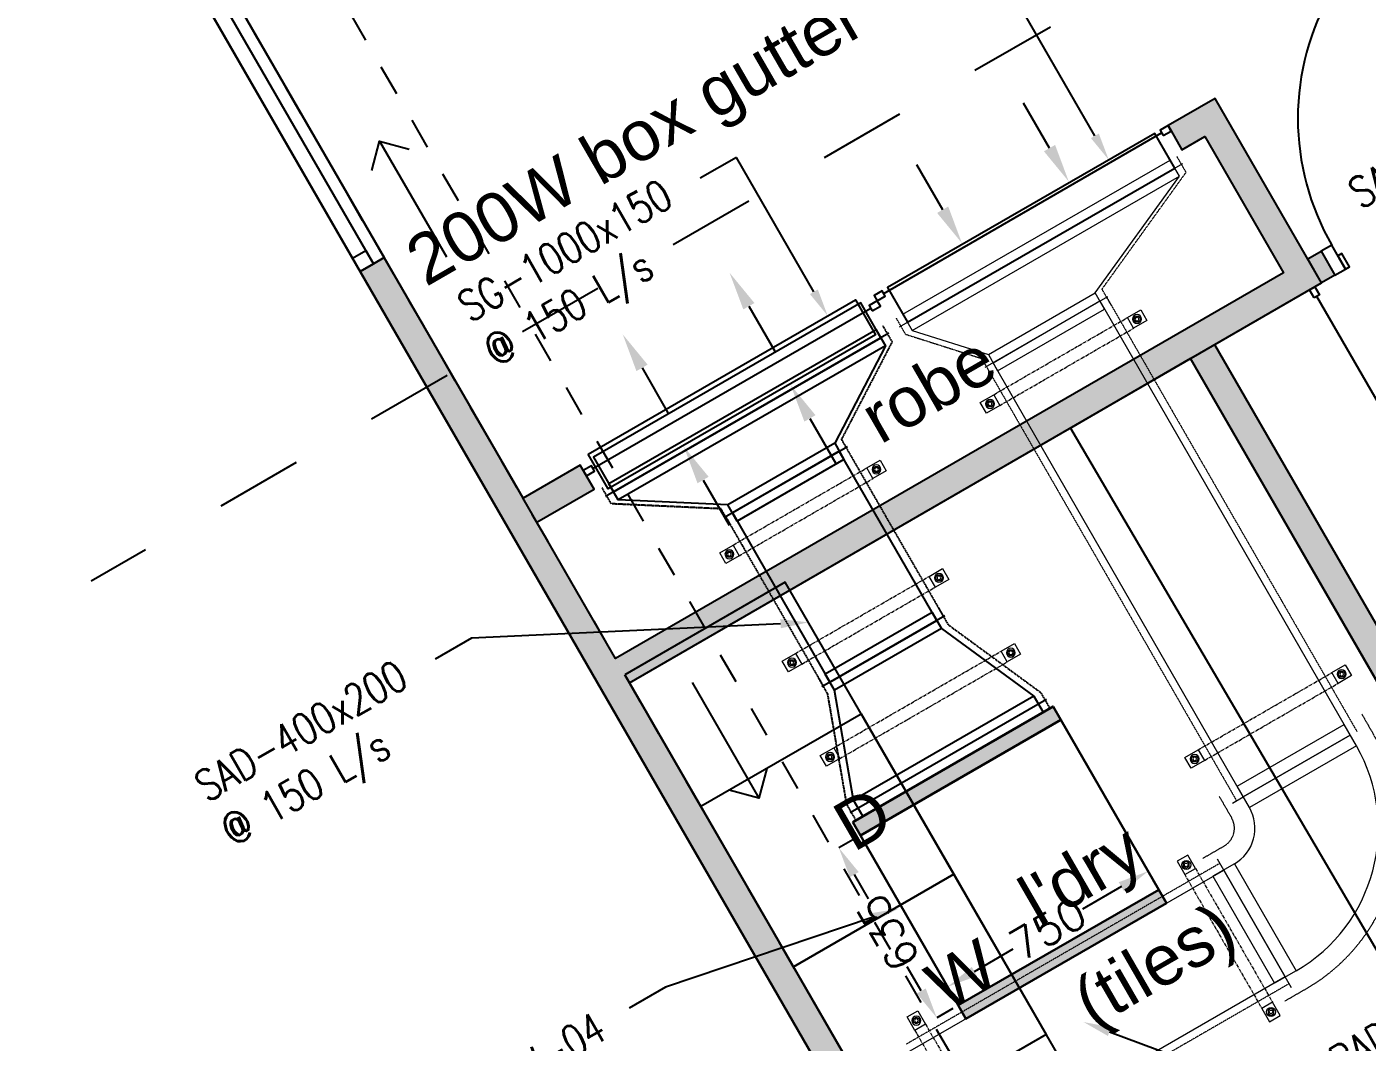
# Model space of a CAD drawing. Header units: millimetres. Extents: x -32670 to 167061, y -51554 to 64441.
# Drawn here: x 6791 to 11135, y 9626 to 12915 of the extents above; entities that cross this region are included whole.
import ezdxf
from ezdxf import colors
from ezdxf.entities.mleader import LeaderData, LeaderLine
from ezdxf.math import Vec2, Vec3

# ---------------------------------------------------------------- set-up
doc = ezdxf.new("R2010")
doc.units = ezdxf.units.MM
doc.linetypes.add('CENTER', pattern=[16, 10, -2, 2, -2])
doc.linetypes.add('HIDDEN', pattern=[3, 2, -1])
doc.layers.get('0').update_dxf_attribs({"color": 252})
doc.layers.get('Defpoints').update_dxf_attribs({"color": 252})
for name, color, linetype, lineweight in [('M-HVAC-DIMENSION', 44, 'Continuous', 25), ('M-HVAC-EQPM.', 1, 'Continuous', 30), ('M-HVAC-RDFF', 204, 'Continuous', 25), ('M-HVAC-RETN-DUCT', 6, 'Continuous', 9), ('M-HVAC-SPRT', 8, 'Continuous', 9), ('M-HVAC-SUPP-DUCT', 5, 'Continuous', 25)]:
    doc.layers.add(name, color=color, linetype=linetype, lineweight=lineweight)
for name, color, linetype in [('M-HVAC-R.OUTLETS', 232, 'Continuous'), ('M-HVAC-S.OUTLETS', 4, 'Continuous'), ('M-HVAC-TEXT', 4, 'Continuous'), ('PDF_Text', 252, 'Continuous')]:
    doc.layers.add(name, color=color, linetype=linetype)
doc.styles.add('18_100', font='romans.shx', dxfattribs={"width": 0.8})
doc.styles.add('PDF Arial', font='arial.ttf')
doc.styles.get("Standard").update_dxf_attribs({"font": 'romans.shx', "height": 100})
doc.dimstyles.new('ISO-25', dxfattribs={"dimscale": 0, "dimtxt": 100, "dimasz": 100, "dimexe": 0, "dimexo": 20, "dimtad": 0, "dimdec": 0, "dimlunit": 6, "dimtxsty": 'Standard', "dimblk1": 'OPEN30', "dimcen": 0, "dimclrd": 256, "dimclre": 256, "dimclrt": 2, "dimadec": 0, "dimazin": 0, "dimtfac": 1, "dimtdec": 0, "dimtmove": 0, "dimatfit": 3, "dimldrblk": 'OBLIQUE', "dimfxl": 1, "dimlwd": -1, "dimlwe": -1, "dimarcsym": 0})
pattern_1 = [(0, (2903.4344, 1812.314), (4e-16, 6.985), [5.08, -1.905]), (90, (2903.4344, 1812.314), (-6.985, 9e-16), [5.08, -1.905])]

# ---------------------------------------------------------------- blocks, each defined once
blk = doc.blocks.new('A$C3C9D6D7A')
at = {"layer": 'PDF_Text'}
for points in [[(-27401.1, 112.1), (-27475.5, 69.2), (-27520.5, 147.1), (-27368.2, 235.1)], [(-27368.2, 235.1), (-27023.2, -362.5), (-27101.1, -407.5), (-27401.1, 112.1)], [(-26979.3, -338.2), (-27023.3, -362.5), (-27068.2, -284.6), (-27024.9, -259.6)], [(-30061.4, -280.2), (-27956.4, -3926.2), (-28034.4, -3971.2), (-30139.4, -325.2)], [(-29266.2, -1657.5), (-29311.2, -1579.5), (-27146.1, -329.5), (-27101.1, -407.5)], [(-27369.6, -562.5), (-26374.6, -2285.5), (-26407.5, -2408.4), (-27447.6, -607.5)], [(-29380.8, -1030.8), (-29566.2, -1137.9), (-29611.2, -1059.9), (-29425.8, -952.9)]]:
    blk.add_hatch(color=256, dxfattribs=at).paths.add_polyline_path(points)
for p, q in [((-26374.6, -2285.5), (-27369.6, -562.5)), ((-26512.5, -2226.6), (-27447.6, -607.5))]:
    blk.add_line(p, q, dxfattribs=at)
for points in [[(-14080.2, 12618.7), (-10090.6, 5708.7), (-6190.3, 5708.7), (-6190, 4148.7), (-9190, 4148.7), (-16759.1, -221.3), (-17564.1, 1173), (-20075.2, -276.8), (-19270.2, -1671.1), (-26839.3, -6041.1), (-31729.3, 2428.8), (-25433.3, 6063.8), (-26033.3, 7103), (-25955.4, 7148), (-26880.4, 8750.2), (-21979.1, 11580), (-21054.1, 9977.9), (-20976.2, 10022.9), (-20376.1, 8983.6)], [(-30061.4, -280.2), (-31261.4, 1798.3), (-31296, 1778.3), (-31271, 1735), (-31314.3, 1710), (-30164.4, -281.9), (-31314.3, 1710), (-31339.3, 1753.3), (-30139.4, -325.2), (-30164.4, -281.9), (-30121.1, -256.9), (-30096.1, -300.2), (-30139.4, -325.2), (-30096.1, -300.2)], [(-30061.4, -280.2), (-30096.1, -300.2), (-30139.4, -325.2), (-30096.1, -300.2), (-30121.1, -256.9), (-31271, 1735), (-31314.3, 1710), (-31339.3, 1753.3), (-30139.4, -325.2), (-30164.4, -281.9), (-30121.1, -256.9), (-31271, 1735), (-31296, 1778.3), (-31339.3, 1753.3), (-31296, 1778.3), (-31339.3, 1753.3), (-31296, 1778.3), (-31261.4, 1798.3)], [(-27536.5, 114.8), (-27510.5, 129.8), (-27520.5, 147.1), (-27546.5, 132.1)], [(-27068.2, -284.6), (-27024.9, -259.6), (-26979.9, -337.5), (-27023.3, -362.5)], [(-26979.9, -337.5), (-26945.3, -317.5), (-26990.3, -239.6), (-27024.9, -259.6)], [(-26945.3, -317.5), (-26932.3, -310), (-26957.3, -266.7), (-26970.3, -274.2)], [(-28463.2, -420.2), (-28437.2, -405.2), (-28447.2, -387.9), (-28473.2, -402.9)], [(-27047, -410.9), (-27062, -384.9), (-27044.7, -374.9), (-27029.7, -400.9)], [(-28479.2, -452.5), (-28453.2, -437.5), (-28463.2, -420.2), (-28489.2, -435.2)], [(-27837.3, -832.5), (-26784.4, -2626), (-26407.5, -2408.4), (-27447.6, -607.5)], [(-29405.8, -987.5), (-29379.8, -972.5), (-29389.8, -955.2), (-29415.8, -970.2)], [(-29281.1, -1631.8), (-28076.1, -3719), (-27556.5, -3419), (-28761.5, -1331.8)], [(-28515.5, -1757.9), (-28215.5, -2277.5), (-28735.1, -2577.5), (-29035.1, -2057.9)], [(-28215.5, -2277.5), (-27915.5, -2797.1), (-28435.1, -3097.1), (-28735.1, -2577.5)]]:
    blk.add_lwpolyline(points, close=True, dxfattribs=at)
for points in [[(-30512.3, 499.4), (-30441.7, 377.2)], [(-30171.8, 510.9), (-30121.8, 424.3)], [(-30431.1, 360.1), (-30481.1, 446.7)], [(-27902.1, 466.6), (-28146.6, 325.5)], [(-30071.8, 337.7), (-30021.8, 251.1)], [(-30331.1, 186.8), (-30381.1, 273.4)], [(-27023.2, -362.5), (-27368.2, 235.1), (-27520.5, 147.1), (-27475.5, 69.2), (-27401.1, 112.1), (-27146.1, -329.5), (-29311.2, -1579.5), (-29566.2, -1137.9), (-29380.8, -1030.8), (-29425.8, -952.9), (-29611.2, -1059.9), (-30061.4, -280.2)], [(-30335.9, 193.8), (-30071.3, -264.4)], [(-28391, 184.4), (-28635.4, 43.2)], [(-29971.8, 164.5), (-29921.8, 77.9)], [(-30231.1, 13.6), (-30281.1, 100.2)], [(-30101.6, 1.4), (-30076, 97), (-29980.3, 71.4)], [(-30076, 97), (-29859.7, -277.6)], [(-28442.2, -396.5), (-27541.5, 123.5)], [(-29871.8, -8.7), (-29821.8, -95.3)], [(-30131.1, -159.6), (-30181.1, -73)], [(-28879.8, -97.9), (-29124.2, -239)], [(-29771.8, -181.9), (-29721.8, -268.5)], [(-30031.1, -332.8), (-30081.1, -246.2)], [(-30139.4, -325.2), (-28034.4, -3971.2), (-27957, -3926.6), (-28211.4, -3484.6)], [(-29671.8, -355.1), (-29621.8, -441.7)], [(-29368.6, -380.1), (-29613, -521.2)], [(-28256.4, -3406.7), (-29266.2, -1657.5), (-27023.2, -362.5)], [(-29931.1, -506), (-29981.1, -419.4)], [(-26618.4, -1133.4), (-27038.4, -405.9)], [(-29965.5, -447.7), (-29894.9, -569.9)], [(-29384.8, -963.9), (-28484.2, -443.9)], [(-29571.8, -528.3), (-29521.8, -614.9)], [(-29831.1, -679.2), (-29881.1, -592.6)], [(-29857.4, -662.3), (-30101.9, -803.4)], [(-29471.8, -701.5), (-29421.8, -788.1)], [(-29789.1, -753.3), (-29718.5, -875.5)], [(-29731.1, -852.4), (-29781.1, -765.8)], [(-29371.8, -874.7), (-29321.8, -961.3)], [(-30346.3, -944.5), (-30590.7, -1085.6)], [(-29631.1, -1025.6), (-29681.1, -939)], [(-29612.7, -1058.8), (-29348.1, -1517)], [(-29271.8, -1047.9), (-29221.8, -1134.5)], [(-29531.1, -1198.8), (-29581.1, -1112.2)], [(-30835.1, -1226.8), (-31010.9, -1328.3)], [(-29171.8, -1221.1), (-29121.8, -1307.7)], [(-29431.1, -1372), (-29481.1, -1285.4)], [(-29071.8, -1394.3), (-29021.8, -1480.9)], [(-29331.1, -1545.2), (-29381.1, -1458.6)], [(-28971.8, -1567.5), (-28921.8, -1654.1)], [(-29231.1, -1718.4), (-29281.1, -1631.8)], [(-29063.4, -1656.9), (-28847.1, -2031.5)], [(-29242.3, -1700.4), (-29171.7, -1822.6)], [(-28871.8, -1740.7), (-28821.8, -1827.3)], [(-29131.1, -1891.6), (-29181.1, -1805)], [(-28821.5, -1935.9), (-28847.1, -2031.5), (-28942.7, -2005.9)], [(-28771.8, -1913.9), (-28721.8, -2000.5)], [(-29031.1, -2064.8), (-29081.1, -1978.2)], [(-29065.9, -2005.9), (-28995.4, -2128.1)], [(-28671.8, -2087.1), (-28621.8, -2173.7)], [(-28931.1, -2238), (-28981.1, -2151.4)], [(-28571.8, -2260.3), (-28521.8, -2346.9)], [(-28889.5, -2311.4), (-28624.9, -2769.7)], [(-28831.1, -2411.2), (-28881.1, -2324.6)], [(-28471.8, -2433.5), (-28421.8, -2520.2)], [(-28731.1, -2584.4), (-28781.1, -2497.8)], [(-28371.8, -2606.8), (-28321.8, -2693.4)], [(-28631.1, -2757.6), (-28681.1, -2671)], [(-28271.8, -2780), (-28221.8, -2866.6)]]:
    blk.add_lwpolyline(points, dxfattribs=at)
for centre, radius, start, end in [((-26280, 170.4), 820.1, 120.0036, 180.0006), ((-26279.2, 170.6), 820.9, 180.0096, 209.975)]:
    blk.add_arc(centre, radius, start, end, dxfattribs=at)
at = {"layer": 'PDF_Text', "attachment_point": 7, "rotation": 30.0003, "style": 'PDF Arial'}
for s, insert, char_height in [('200W box gutter', (-29902, -418.9), 161.691), ('robe', (-28452.3, -889.4), 161.69), ('D', (-28540.4, -2208.4), 161.7), ("l'dry", (-27915.7, -2491.6), 161.69), ('(tiles)', (-27739.8, -2820.1), 161.69), ('W', (-28240.4, -2728), 161.7)]:
    blk.add_mtext(s, dxfattribs=dict(at, insert=insert, char_height=char_height))
blk = doc.blocks.new('STATIC_100000')
at = {"color": 253, "linetype": 'CENTER'}
for p, q in [((0, 20), (500, 20)), ((0, -20), (500, -20))]:
    blk.add_line(p, q, dxfattribs=at)
for points in [[(-50, -20), (0, -20), (0, 20), (-50, 20)], [(-15.5, 5.5), (-25, 11), (-34.5, 5.5), (-34.5, -5.5), (-25, -11), (-15.5, -5.5)], [(500, -20), (550, -20), (550, 20), (500, 20)], [(534.5, 5.5), (525, 11), (515.5, 5.5), (515.5, -5.5), (525, -11), (534.5, -5.5)]]:
    blk.add_lwpolyline(points, close=True)
at = {"color": 253}
for centre, radius in [((-25, 0), 14.5), ((-25, 0), 6), ((525, 0), 14.5), ((525, 0), 6)]:
    blk.add_circle(centre, radius, dxfattribs=at)
blk = doc.blocks.new('STATIC_100001')
at = {"color": 8, "linetype": 'HIDDEN', "ltscale": 0.5}
for p, q in [((0, 225), (-632.2, 225)), ((0, -225), (-632.2, -225))]:
    blk.add_line(p, q, dxfattribs=at)
blk.add_lwpolyline([(0, 200), (-632.2, 200), (-632.2, -200), (0, -200)], close=True)
blk = doc.blocks.new('STATIC_100002')
for p, q in [((0, 367.5), (0, -367.5)), ((400, 217.5), (400, -242.5))]:
    blk.add_line(p, q)
at = {"color": 8}
for p, q in [((-30, 337.5), (-30, -337.5)), ((30, 337.5), (30, -337.5)), ((370, 187.5), (370, -212.5)), ((430, 187.5), (430, -212.5))]:
    blk.add_line(p, q, dxfattribs=at)
at = {"color": 8, "linetype": 'HIDDEN', "ltscale": 0.5}
for points in [[(430, 212.5), (370, 212.5), (30, 362.5), (-30, 362.5)], [(-30, -362.5), (30, -362.5), (370, -237.5), (430, -237.5)]]:
    blk.add_lwpolyline(points, dxfattribs=at)
for points in [[(430, 187.5), (370, 187.5), (30, 337.5), (-30, 337.5)], [(-30, -337.5), (30, -337.5), (370, -212.5), (430, -212.5)]]:
    blk.add_lwpolyline(points)
blk = doc.blocks.new('STATIC_100003')
for p, q in [((251.7, 530), (251.7, -530)), ((0, 230), (0, -230))]:
    blk.add_line(p, q)
at = {"color": 8}
for p, q in [((221.7, 500), (221.7, -500)), ((281.7, 500), (281.7, -500)), ((-30, 200), (-30, -200)), ((30, 200), (30, -200))]:
    blk.add_line(p, q, dxfattribs=at)
at = {"color": 8, "linetype": 'HIDDEN', "ltscale": 0.5}
for points in [[(281.7, 525), (221.7, 525), (30, 225), (-30, 225)], [(-30, -225), (30, -225), (221.7, -525), (281.7, -525)]]:
    blk.add_lwpolyline(points, dxfattribs=at)
for points in [[(281.7, 500), (221.7, 500), (30, 200), (-30, 200)], [(-30, -200), (30, -200), (221.7, -500), (281.7, -500)]]:
    blk.add_lwpolyline(points)
blk = doc.blocks.new('STATIC_100004')
at = {"color": 8, "linetype": 'HIDDEN', "ltscale": 0.5}
for p, q in [((0, 225), (-1623.9, 225)), ((0, -225), (-1623.9, -225))]:
    blk.add_line(p, q, dxfattribs=at)
blk.add_lwpolyline([(0, 200), (-1623.9, 200), (-1623.9, -200), (0, -200)], close=True)
blk = doc.blocks.new('STATIC_100005')
at = {"color": 8}
for p, q in [((-160, 130), (-160, 430)), ((-100, 430), (-100, 130)), ((0, 30), (300, 30)), ((0, -30), (300, -30))]:
    blk.add_line(p, q, dxfattribs=at)
for p, q in [((-100, 430), (-160, 430)), ((-100, 130), (-160, 130)), ((0, 30), (0, -30)), ((300, 30), (300, -30)), ((330, 0), (-30, 0))]:
    blk.add_line(p, q)
at = {"color": 8, "linetype": 'HIDDEN', "ltscale": 0.5}
for points in [[(-160, 480), (-100, 480)], [(-160, 80), (-100, 80)], [(-50, -30), (-50, 30)], [(350, -30), (350, 30)]]:
    blk.add_lwpolyline(points, dxfattribs=at)
blk.add_lwpolyline([(-130, 100), (-130, 130), (-130, 430), (-130, 260)])
for radius in [450, 50]:
    blk.add_arc((-100, 30), radius, 0, 90, dxfattribs=at)
for radius, end in [(400, 450), (100, 90)]:
    blk.add_arc((-100, 30), radius, 360, end)
blk = doc.blocks.new('STATIC_100006')
for p, q in [((251.7, 405), (251.7, -655)), ((0, 230), (0, -230))]:
    blk.add_line(p, q)
at = {"color": 8}
for p, q in [((221.7, 375), (221.7, -625)), ((281.7, 375), (281.7, -625)), ((-30, 200), (-30, -200)), ((30, 200), (30, -200))]:
    blk.add_line(p, q, dxfattribs=at)
at = {"color": 8, "linetype": 'HIDDEN', "ltscale": 0.5}
for points in [[(281.7, 400), (221.7, 400), (30, 225), (-30, 225)], [(-30, -225), (30, -225), (221.7, -650), (281.7, -650)]]:
    blk.add_lwpolyline(points, dxfattribs=at)
for points in [[(281.7, 375), (221.7, 375), (30, 200), (-30, 200)], [(-30, -200), (30, -200), (221.7, -625), (281.7, -625)]]:
    blk.add_lwpolyline(points)
blk = doc.blocks.new('A$C497E1156')
at = {"linetype": 'Continuous'}
for p, q in [((-0.3997, -0.125), (-0.3997, -0.2933)), ((0, -0.125), (0, -0.2933))]:
    blk.add_line(p, q, dxfattribs=at)
blk.add_lwpolyline([(-0.7189, 0.1339), (-0.7189, 0.0039), (0.2811, 0.0039), (0.2811, 0.1339)], close=True, dxfattribs=at)
for points in [[(-0.4206, -0.125), (-0.3997, 0), (-0.3789, -0.125)], [(-0.0208, -0.125), (0, 0), (0.0208, -0.125)]]:
    blk.add_solid(points, dxfattribs=at)
blk = doc.blocks.new('A$C772bb2ac')
at = {"layer": 'Defpoints', "linetype": 'Continuous'}
for p, q in [((-218.9, 258.9), (-218.9, 427.2)), ((180.8, 258.9), (180.8, 427.2))]:
    blk.add_line(p, q, dxfattribs=at)
at = {"layer": 'Defpoints'}
blk.add_lwpolyline([(-500, 0), (500, 0), (500, 130), (-500, 130)], close=True, dxfattribs=at)
at = {"layer": 'Defpoints', "linetype": 'Continuous'}
for points in [[(-198.1, 258.9), (-218.9, 133.9), (-239.8, 258.9)], [(201.6, 258.9), (180.8, 133.9), (160, 258.9)]]:
    blk.add_solid(points, dxfattribs=at)
blk = doc.blocks.new('A$C3709c5e1')
at = {"linetype": 'Continuous'}
for p, q in [((-218.9, 301.9), (-218.9, 133.6)), ((180.8, 301.9), (180.8, 133.6))]:
    blk.add_line(p, q, dxfattribs=at)
blk.add_lwpolyline([(500, 0), (500, 130), (-500, 130), (-500, 0)], close=True, dxfattribs=at)
for points in [[(-198.1, 301.9), (-218.9, 426.9), (-239.8, 301.9)], [(201.6, 301.9), (180.8, 426.9), (160, 301.9)]]:
    blk.add_solid(points, dxfattribs=at)
blk = doc.blocks.new('STATIC_100007')
at = {"color": 253, "linetype": 'CENTER'}
for p, q in [((0, 20), (500, 20)), ((0, -20), (500, -20))]:
    blk.add_line(p, q, dxfattribs=at)
for points in [[(-50, -20), (0, -20), (0, 20), (-50, 20)], [(-15.5, 5.5), (-25, 11), (-34.5, 5.5), (-34.5, -5.5), (-25, -11), (-15.5, -5.5)], [(500, -20), (550, -20), (550, 20), (500, 20)], [(534.5, 5.5), (525, 11), (515.5, 5.5), (515.5, -5.5), (525, -11), (534.5, -5.5)]]:
    blk.add_lwpolyline(points, close=True)
at = {"color": 253}
for centre, radius in [((-25, 0), 14.5), ((-25, 0), 6), ((525, 0), 14.5), ((525, 0), 6)]:
    blk.add_circle(centre, radius, dxfattribs=at)
blk = doc.blocks.new('STATIC_100008')
at = {"color": 253, "linetype": 'CENTER'}
for p, q in [((0, 20), (500, 20)), ((0, -20), (500, -20))]:
    blk.add_line(p, q, dxfattribs=at)
for points in [[(-50, -20), (0, -20), (0, 20), (-50, 20)], [(-15.5, 5.5), (-25, 11), (-34.5, 5.5), (-34.5, -5.5), (-25, -11), (-15.5, -5.5)], [(500, -20), (550, -20), (550, 20), (500, 20)], [(534.5, 5.5), (525, 11), (515.5, 5.5), (515.5, -5.5), (525, -11), (534.5, -5.5)]]:
    blk.add_lwpolyline(points, close=True)
at = {"color": 253}
for centre, radius in [((-25, 0), 14.5), ((-25, 0), 6), ((525, 0), 14.5), ((525, 0), 6)]:
    blk.add_circle(centre, radius, dxfattribs=at)
blk = doc.blocks.new('STATIC_100009')
at = {"color": 253, "linetype": 'CENTER'}
for p, q in [((0, 20), (500, 20)), ((0, -20), (500, -20))]:
    blk.add_line(p, q, dxfattribs=at)
for points in [[(-50, -20), (0, -20), (0, 20), (-50, 20)], [(-15.5, 5.5), (-25, 11), (-34.5, 5.5), (-34.5, -5.5), (-25, -11), (-15.5, -5.5)], [(500, -20), (550, -20), (550, 20), (500, 20)], [(534.5, 5.5), (525, 11), (515.5, 5.5), (515.5, -5.5), (525, -11), (534.5, -5.5)]]:
    blk.add_lwpolyline(points, close=True)
at = {"color": 253}
for centre, radius in [((-25, 0), 14.5), ((-25, 0), 6), ((525, 0), 14.5), ((525, 0), 6)]:
    blk.add_circle(centre, radius, dxfattribs=at)
blk = doc.blocks.new('A$C18dbd753')
at = {"layer": 'M-HVAC-EQPM.', "true_color": 0xf8991e}
h = blk.add_hatch(dxfattribs=at)
h.set_pattern_fill('ANGLE', color=30, angle=-29.9648)
h.set_pattern_definition(pattern_1)
h.paths.add_polyline_path([(-375, 367.5), (375, 367.5), (375, 317.5), (-375, 317.5)])
h = blk.add_hatch(dxfattribs=at)
h.set_pattern_fill('ANGLE', color=30, angle=-29.9648)
h.set_pattern_definition(pattern_1)
h.paths.add_polyline_path([(-375, -367.5), (375, -367.5), (375, -317.5), (-375, -317.5)])
at = {"layer": 'M-HVAC-EQPM.', "color": 30, "true_color": 0xf8991e}
for points in [[(-375, 367.5), (375, 367.5), (375, 317.5), (-375, 317.5)], [(-375, -367.5), (375, -367.5), (375, -317.5), (-375, -317.5)]]:
    blk.add_lwpolyline(points, close=True, dxfattribs=at)
at = {"layer": 'M-HVAC-EQPM.', "lineweight": 30}
blk.add_lwpolyline([(375, 317.5), (-375, 317.5), (-375, -317.5), (375, -317.5)], close=True, dxfattribs=at)
blk = doc.blocks.new('STATIC_100042')
at = {"color": 8, "linetype": 'HIDDEN', "ltscale": 0.5}
for p, q in [((0, 225), (-1173.2, 225)), ((0, -225), (-1173.2, -225))]:
    blk.add_line(p, q, dxfattribs=at)
blk.add_lwpolyline([(0, 200), (-1173.2, 200), (-1173.2, -200), (0, -200)], close=True)
blk = doc.blocks.new('STATIC_100043')
at = {"color": 253, "linetype": 'CENTER'}
for p, q in [((0, 20), (500, 20)), ((0, -20), (500, -20))]:
    blk.add_line(p, q, dxfattribs=at)
for points in [[(-50, -20), (0, -20), (0, 20), (-50, 20)], [(-15.5, 5.5), (-25, 11), (-34.5, 5.5), (-34.5, -5.5), (-25, -11), (-15.5, -5.5)], [(500, -20), (550, -20), (550, 20), (500, 20)], [(534.5, 5.5), (525, 11), (515.5, 5.5), (515.5, -5.5), (525, -11), (534.5, -5.5)]]:
    blk.add_lwpolyline(points, close=True)
at = {"color": 253}
for centre, radius in [((-25, 0), 14.5), ((-25, 0), 6), ((525, 0), 14.5), ((525, 0), 6)]:
    blk.add_circle(centre, radius, dxfattribs=at)
blk = doc.blocks.new('STATIC_100044')
at = {"color": 253, "linetype": 'CENTER'}
for p, q in [((0, 20), (500, 20)), ((0, -20), (500, -20))]:
    blk.add_line(p, q, dxfattribs=at)
for points in [[(-50, -20), (0, -20), (0, 20), (-50, 20)], [(-15.5, 5.5), (-25, 11), (-34.5, 5.5), (-34.5, -5.5), (-25, -11), (-15.5, -5.5)], [(500, -20), (550, -20), (550, 20), (500, 20)], [(534.5, 5.5), (525, 11), (515.5, 5.5), (515.5, -5.5), (525, -11), (534.5, -5.5)]]:
    blk.add_lwpolyline(points, close=True)
at = {"color": 253}
for centre, radius in [((-25, 0), 14.5), ((-25, 0), 6), ((525, 0), 14.5), ((525, 0), 6)]:
    blk.add_circle(centre, radius, dxfattribs=at)
blk = doc.blocks.new('*D57')
at = {"layer": 'Defpoints', "color": 0}
for p in [(9492.7, 10295.2), (9809.9, 9745.1), (9740.2, 9704.9)]:
    blk.add_point(p, dxfattribs=at)
at = {"layer": 'M-HVAC-DIMENSION', "transparency": 16777216}
for p, q in [((9475.4, 10285.2), (9423, 10255)), ((9472.9, 10168.4), (9518.2, 10089.8)), ((9690.2, 9791.5), (9644.9, 9870.1)), ((9792.5, 9735.1), (9740.2, 9704.9))]:
    blk.add_line(p, q, dxfattribs=at)
for points in [[(9458.5, 10160.1), (9487.4, 10176.7), (9423, 10255)], [(9675.8, 9783.2), (9704.6, 9799.8), (9740.2, 9704.9)]]:
    blk.add_solid(points, dxfattribs=at)
at = {"layer": 'M-HVAC-DIMENSION', "color": 2, "transparency": 16777216, "insert": (9581.6, 9979.9), "char_height": 100, "attachment_point": 5, "rotation": 119.9648}
blk.add_mtext('635', dxfattribs=at)
blk = doc.blocks.new('_Oblique')
at = {"color": 0, "linetype": 'ByBlock', "lineweight": -2}
blk.add_line((-0.5, -0.5), (0.5, 0.5), dxfattribs=at)
blk = doc.blocks.new('_Open30')
at = {"color": 0, "linetype": 'ByBlock', "lineweight": -2}
for p, q in [((-1, 0.268), (0, 0)), ((0, 0), (-1, -0.268)), ((0, 0), (-1, 0))]:
    blk.add_line(p, q, dxfattribs=at)
blk = doc.blocks.new('*D58')
at = {"layer": 'Defpoints', "color": 0}
for p in [(10425.2, 10179.4), (10459.6, 10119.7), (9809.9, 9745.1)]:
    blk.add_point(p, dxfattribs=at)
at = {"layer": 'M-HVAC-DIMENSION', "transparency": 16777216}
for p, q in [((10449.6, 10137), (10425.2, 10179.4)), ((10338.6, 10129.5), (10212.2, 10056.6)), ((9862.1, 9854.8), (9988.4, 9927.6)), ((9799.9, 9762.4), (9775.4, 9804.8))]:
    blk.add_line(p, q, dxfattribs=at)
for points in [[(10330.2, 10143.9), (10346.9, 10115), (10425.2, 10179.4)], [(9853.8, 9869.2), (9870.4, 9840.3), (9775.4, 9804.8)]]:
    blk.add_solid(points, dxfattribs=at)
at = {"layer": 'M-HVAC-DIMENSION', "color": 2, "transparency": 16777216, "insert": (10100.3, 9992.1), "char_height": 100, "attachment_point": 5, "rotation": 29.9648}
blk.add_mtext('750', dxfattribs=at)
blk = doc.blocks.new('STATIC_100064')
at = {"color": 253, "linetype": 'CENTER'}
for p, q in [((0, 20), (626.2, 20)), ((0, -20), (626.2, -20))]:
    blk.add_line(p, q, dxfattribs=at)
for points in [[(-50, -20), (0, -20), (0, 20), (-50, 20)], [(-15.5, 5.5), (-25, 11), (-34.5, 5.5), (-34.5, -5.5), (-25, -11), (-15.5, -5.5)], [(626.2, -20), (676.2, -20), (676.2, 20), (626.2, 20)], [(660.7, 5.5), (651.2, 11), (641.7, 5.5), (641.7, -5.5), (651.2, -11), (660.7, -5.5)]]:
    blk.add_lwpolyline(points, close=True)
at = {"color": 253}
for centre, radius in [((-25, 0), 14.5), ((-25, 0), 6), ((651.2, 0), 14.5), ((651.2, 0), 6)]:
    blk.add_circle(centre, radius, dxfattribs=at)
blk = doc.blocks.new('STATIC_100070')
blk.add_lwpolyline([(-150, -150), (150, -150), (150, 150), (-150, 150)], close=True)
blk.add_lwpolyline([(-150, -150), (150, -150), (150, 150), (-150, 150)], close=True)
at = {"color": 251}
for points in [[(-100, -100), (100, -100), (100, 100), (-100, 100)], [(-55, -55), (55, -55), (55, 55), (-55, 55)]]:
    blk.add_lwpolyline(points, close=True, dxfattribs=at)
at = {"ltscale": 0.5}
blk.add_circle((0, 0), 75, dxfattribs=at)
at = {"layer": 'M-HVAC-RDFF', "color": 251}
for points in [[(0, 636.3, 0, 0, 0), (0, 538.1, 0, 0, 0), (40, 538.1, 0, 0, 0), (-40, 458.1, 0, 0, 0), (0, 458.1, 0, 0, 0), (0, 360, 80, 0, 0), (0, 200, 0, 0, 0)], [(-636.3, 0, 0, 0, 0), (-538.1, 0, 0, 0, 0), (-538.1, -40, 0, 0, 0), (-458.1, 40, 0, 0, 0), (-458.1, 0, 0, 0, 0), (-360, 0, 80, 0, 0), (-200, 0, 0, 0, 0)], [(636.3, 0, 0, 0, 0), (538.1, 0, 0, 0, 0), (538.1, -40, 0, 0, 0), (458.1, 40, 0, 0, 0), (458.1, 0, 0, 0, 0), (360, 0, 80, 0, 0), (200, 0, 0, 0, 0)], [(0, -636.3, 0, 0, 0), (0, -538.1, 0, 0, 0), (40, -538.1, 0, 0, 0), (-40, -458.1, 0, 0, 0), (0, -458.1, 0, 0, 0), (0, -360, 80, 0, 0), (0, -200, 0, 0, 0)]]:
    blk.add_lwpolyline(points, format="xyseb", dxfattribs=at)

msp = doc.modelspace()

# ---------------------------------------------------------------- linework, layer by layer
at = {"layer": 'PDF_Text'}
msp.add_lwpolyline([(23930.3, 25066.3), (27919.9, 18156.3), (31820.2, 18156.3), (31820.5, 16596.3), (28820.5, 16596.3), (21251.4, 12226.3), (20446.4, 13620.6), (17935.3, 12170.8), (18740.3, 10776.5), (11171.2, 6406.5), (6281.2, 14876.4), (12577.2, 18511.4), (11977.2, 19550.6), (12055.1, 19595.6), (11130.1, 21197.8), (16031.4, 24027.6), (16956.4, 22425.4), (17034.3, 22470.4), (17634.4, 21431.2)], close=True, dxfattribs=at)

# ---------------------------------------------------------------- block references
msp.add_blockref('A$C3C9D6D7A', (38010.6, 12447.6))
at = {"layer": 'M-HVAC-EQPM.'}
for name, p, rotation in [('A$C18dbd753', (9976.2, 10207.4), 29.96476533620097), ('STATIC_100070', (9994.7, 9202.8), 30.01346563919148)]:
    msp.add_blockref(name, p, dxfattribs=dict(at, rotation=rotation))
at = {"layer": 'M-HVAC-R.OUTLETS', "xscale": 999.9999999999995, "yscale": 999.9999999999995, "zscale": 999.9999999999995, "rotation": 209.9647653362001}
msp.add_blockref('A$C497E1156', (9821.9, 12214), dxfattribs=at)
at = {"layer": 'M-HVAC-RETN-DUCT', "rotation": 119.9647653361977}
msp.add_blockref('STATIC_100006', (10095.9, 11926.8), dxfattribs=at)
at = {"layer": 'M-HVAC-RETN-DUCT', "xscale": -1}
for name, p, rotation in [('STATIC_100004', (10095.9, 11926.8), 299.9647653362057), ('STATIC_100042', (10770.1, 10010.1), 209.9647653362008)]:
    msp.add_blockref(name, p, dxfattribs=dict(at, rotation=rotation))
at = {"layer": 'M-HVAC-RETN-DUCT', "xscale": 1.333333333333319, "yscale": 1.333333333333319, "zscale": 1.333333333333319, "rotation": 299.964765336201}
msp.add_blockref('STATIC_100005', (10670.2, 10183.3), dxfattribs=at)
at = {"layer": 'M-HVAC-S.OUTLETS', "rotation": 29.96476533620097}
msp.add_blockref('A$C3709c5e1', (9125.5, 11657.9), dxfattribs=at)
at = {"layer": 'M-HVAC-S.OUTLETS', "xscale": -1, "rotation": 209.9647653361997}
msp.add_blockref('A$C772bb2ac', (9043.3, 11780.4), dxfattribs=at)
at = {"layer": 'M-HVAC-SPRT', "xscale": -1}
for name, p, rotation in [('STATIC_100007', (9934.8, 11705.8), 209.9647653362009), ('STATIC_100008', (9090.1, 11218.8), 209.9647653362009), ('STATIC_100009', (9292.6, 10867.6), 209.9647653362009), ('STATIC_100064', (9416.2, 10561.9), 209.9647653362009), ('STATIC_100000', (10597.9, 10555.6), 209.9647653362009), ('STATIC_100044', (9686.5, 9673.9), 119.9647653362051)]:
    msp.add_blockref(name, p, dxfattribs=dict(at, rotation=rotation))
at = {"layer": 'M-HVAC-SPRT', "rotation": 299.9647653361997}
msp.add_blockref('STATIC_100043', (10561.4, 10178.3), dxfattribs=at)
at = {"layer": 'M-HVAC-SUPP-DUCT', "xscale": -1, "rotation": 299.9647653361994}
for name, p in [('STATIC_100003', (9251.2, 11439.8)), ('STATIC_100002', (9777.6, 10551.8))]:
    msp.add_blockref(name, p, dxfattribs=at)
at = {"layer": 'M-HVAC-SUPP-DUCT', "rotation": 119.964765336201}
msp.add_blockref('STATIC_100001', (9251.2, 11439.8), dxfattribs=at)

# ---------------------------------------------------------------- dimensions: what is measured, and where the dimension line sits
at = {"layer": 'M-HVAC-DIMENSION'}
for base, p1, p2, angle, picture, middle in [((9740.2, 9704.9), (9492.7, 10295.2), (9809.9, 9745.1), 119.9648, '*D57', (9581.6, 9979.9)), ((10425.2, 10179.4), (9809.9, 9745.1), (10459.6, 10119.7), 29.9648, '*D58', (10100.3, 9992.1))]:
    dim = msp.add_linear_dim(base=base, p1=p1, p2=p2, angle=angle, dimstyle='ISO-25', override={"dimscale": 1}, dxfattribs=at)
    dim.commit()
    dim.dimension.update_dxf_attribs({"geometry": picture, "text_midpoint": middle})

# ---------------------------------------------------------------- leaders
at = {"layer": 'M-HVAC-TEXT'}
ml = msp.add_multileader_mtext('Standard', dxfattribs=at)
ml.set_content('OPENING-900x200\\P@ HIGH LEVEL FOR RETURN AIR', color=256, style='18_100')
ml.set_leader_properties(color=45, linetype='ByLayer', lineweight=-1)
ml.build(insert=Vec2(0, 0))
ml.multileader.update_dxf_attribs({"dogleg_length": 2, "arrow_head_size": 90, "scale": 50})
ctx = ml.context
ctx.base_point, ctx.scale, ctx.char_height, ctx.arrow_head_size, ctx.landing_gap_size, ctx.plane_origin, ctx.plane_x_axis, ctx.plane_y_axis = Vec3(64519.8, 13342.1), 50, 100, 90, 50, Vec3(132468.9, -49076, 0), Vec3(0.865908, -0.500204), Vec3(0.500204, 0.865908)
ctx.text_align_type = 2
notes = []
notes.append((ctx, [(1, (1, 1, 0), (66388.2, 12262.8), (-0.865908, 0.500204), 84.4, [(0, [(66915.2, 12875.4)], 0, [])])]))
ctx.mtext.insert, ctx.mtext.text_direction, ctx.mtext.rotation, ctx.mtext.width, ctx.mtext.alignment, ctx.mtext.flow_direction = Vec3(66296.9, 12373.3), Vec3(0.865908, -0.500204), 5.759352, 1985.762, 3, 5
ml = msp.add_multileader_mtext('Standard', dxfattribs=at)
ml.set_content('OPENING-900x200\\P@ HIGH LEVEL FOR RETURN AIR', color=256, style='18_100')
ml.set_leader_properties(color=45, linetype='ByLayer', lineweight=-1)
ml.build(insert=Vec2(0, 0))
ml.multileader.update_dxf_attribs({"dogleg_length": 2, "arrow_head_size": 90, "scale": 50})
ctx = ml.context
ctx.base_point, ctx.scale, ctx.char_height, ctx.arrow_head_size, ctx.landing_gap_size, ctx.plane_origin, ctx.plane_x_axis, ctx.plane_y_axis = Vec3(68798, 10872.1), 50, 100, 90, 50, Vec3(136747, -51546, 0), Vec3(0.865908, -0.500204), Vec3(0.500204, 0.865908)
ctx.text_align_type = 2
notes.append((ctx, [(1, (1, 1, 0), (70666.4, 9792.8), (-0.865908, 0.500204), 84.4, [(0, [(71193.4, 10405.4)], 0, [])])]))
ctx.mtext.insert, ctx.mtext.text_direction, ctx.mtext.rotation, ctx.mtext.width, ctx.mtext.alignment, ctx.mtext.flow_direction = Vec3(70575, 9903.3), Vec3(0.865908, -0.500204), 5.759352, 1985.762, 3, 5
ml = msp.add_multileader_mtext('Standard', dxfattribs=at)
ml.set_content('{\\W1;\\C1;WC False Ceiling Invert Level= -200 mm}', color=256, style='18_100')
ml.set_leader_properties(color=45, linetype='ByLayer', lineweight=-1)
ml.build(insert=Vec2(0, 0))
ml.multileader.update_dxf_attribs({"has_text_frame": 1, "dogleg_length": 2, "arrow_head_size": 126, "scale": 50})
ctx = ml.context
ctx.base_point, ctx.scale, ctx.char_height, ctx.arrow_head_size, ctx.landing_gap_size, ctx.plane_origin, ctx.plane_x_axis, ctx.plane_y_axis = Vec3(57428.8, 12533.7, 0), 50, 140, 126, 70, Vec3(180498.8, -26906), Vec3(0.865908, -0.500204), Vec3(0.500204, 0.865908)
ctx.text_align_type = 1
notes.append((ctx, [(1, (1, 1, 0), (60026.2, 11033.2, 0), (-0.865908, 0.500204), 386.3, [(1, [(61229.9, 12109.3)], 0, [])])]))
ctx.mtext.insert, ctx.mtext.text_direction, ctx.mtext.rotation, ctx.mtext.width, ctx.mtext.defined_height, ctx.mtext.alignment, ctx.mtext.flow_direction = Vec3(58595.2, 11940.7, 0), Vec3(0.865908, -0.500204), 5.759352, 2521.171, 614.7, 2, 5
ml = msp.add_multileader_mtext('Standard', dxfattribs=at)
ml.set_content('FCU-WW-04', color=256, style='18_100')
ml.set_leader_properties(color=45, linetype='ByLayer', lineweight=-1)
ml.build(insert=Vec2(0, 0))
ml.multileader.update_dxf_attribs({"has_text_frame": 1, "dogleg_length": 2, "arrow_head_size": 90, "scale": 50})
ctx = ml.context
ctx.base_point, ctx.scale, ctx.char_height, ctx.arrow_head_size, ctx.landing_gap_size, ctx.plane_origin, ctx.plane_x_axis, ctx.plane_y_axis = Vec3(8013.6, 9314.8), 50, 100, 90, 50, Vec3(94925.5, 37414.5, 0), Vec3(0.866333, 0.499467), Vec3(-0.499467, 0.866333)
notes.append((ctx, [(1, (1, 1, 0), (8861.1, 9803.3), (-0.866333, -0.499467), 135.3, [(0, [(9615.9, 10058)], 0, [])])]))
ctx.mtext.insert, ctx.mtext.text_direction, ctx.mtext.rotation, ctx.mtext.width, ctx.mtext.flow_direction = Vec3(8031.9, 9383), Vec3(0.866333, 0.499467), 0.522984, 1364.81, 5
ml = msp.add_multileader_mtext('Standard', dxfattribs=at)
ml.set_content('{\\W1;\\C1;WC 1 & 2\\PFalse Ceiling Invert Level= -550 mm}', color=256, style='18_100')
ml.set_leader_properties(color=45, linetype='ByLayer', lineweight=-1)
ml.build(insert=Vec2(0, 0))
ml.multileader.update_dxf_attribs({"has_text_frame": 1, "dogleg_length": 2, "arrow_head_size": 126, "scale": 50})
ctx = ml.context
ctx.base_point, ctx.scale, ctx.char_height, ctx.arrow_head_size, ctx.landing_gap_size, ctx.plane_origin, ctx.plane_x_axis, ctx.plane_y_axis = Vec3(24570.8, 16605.7), 50, 140, 126, 70, Vec3(122231.3, 102312, 0), Vec3(0.865482, 0.500939), Vec3(-0.500939, 0.865482)
ctx.text_align_type = 1
notes.append((ctx, [(0, (1, 1, 0), (24236.5, 16412.2), (0.865482, 0.500939), 386.3, [(1, [(23893.4, 17418.8), (23338.2, 17098.7, 0)], 0, [])])]))
ctx.mtext.insert, ctx.mtext.text_direction, ctx.mtext.rotation, ctx.mtext.width, ctx.mtext.alignment, ctx.mtext.flow_direction = Vec3(25470.5, 17207.3), Vec3(0.865482, 0.500939), 0.524684, 2048.067, 2, 5
ml = msp.add_multileader_mtext('Standard', dxfattribs=at)
ml.set_content('EXHAUST CEILING DIFFUSER 300x300\\P@ 25 CFM', color=256, style='18_100')
ml.set_leader_properties(color=45, linetype='ByLayer', lineweight=-1)
ml.build(insert=Vec2(0, 0))
ml.multileader.update_dxf_attribs({"has_text_frame": 1, "dogleg_length": 2, "arrow_head_size": 90, "scale": 50})
ctx = ml.context
ctx.base_point, ctx.scale, ctx.char_height, ctx.arrow_head_size, ctx.landing_gap_size, ctx.plane_origin, ctx.plane_x_axis, ctx.plane_y_axis = Vec3(8046.1, 8251.2), 50, 100, 90, 50, Vec3(95297.9, 36547, 0), Vec3(0.866333, 0.499467), Vec3(-0.499467, 0.866333)
notes.append((ctx, [(1, (1, 1, 0), (9233.4, 8935.8), (-0.866333, -0.499467), 135.3, [(0, [(9988.3, 9190.4)], 0, [])])]))
ctx.mtext.insert, ctx.mtext.text_direction, ctx.mtext.rotation, ctx.mtext.width, ctx.mtext.flow_direction = Vec3(8064.4, 8319.5), Vec3(0.866333, 0.499467), 0.522984, 1364.81, 5
ml = msp.add_multileader_mtext('Standard', dxfattribs=at)
ml.set_content('{\\W1;\\C1;Cupg False Ceiling Invert Level= -350 mm}', color=256, style='18_100')
ml.set_leader_properties(color=45, linetype='ByLayer', lineweight=-1)
ml.build(insert=Vec2(0, 0))
ml.multileader.update_dxf_attribs({"has_text_frame": 1, "dogleg_length": 2, "arrow_head_size": 126, "scale": 50})
ctx = ml.context
ctx.base_point, ctx.scale, ctx.char_height, ctx.arrow_head_size, ctx.landing_gap_size, ctx.plane_origin, ctx.plane_x_axis, ctx.plane_y_axis = Vec3(24962.3, 15290.1), 50, 140, 126, 70, Vec3(-95634.7, -22962.4, 0), Vec3(0.866562, 0.49907), Vec3(-0.49907, 0.866562)
ctx.text_align_type = 1
notes.append((ctx, [(1, (1, 1, 0), (24627.5, 15097.3), (0.866562, 0.49907), 386.3, [(1, [(23685.2, 15896.8, 0)], 0, [])])]))
ctx.mtext.insert, ctx.mtext.text_direction, ctx.mtext.rotation, ctx.mtext.width, ctx.mtext.alignment, ctx.mtext.flow_direction = Vec3(25837.2, 15874.8), Vec3(0.866562, 0.49907), 0.522525, 2048.067, 2, 5
ml = msp.add_multileader_mtext('Standard', dxfattribs=at)
ml.set_content('EXHAUST CEILING DIFFUSER 300x300\\P@ 25 CFM', color=256, style='18_100')
ml.set_leader_properties(color=45, linetype='ByLayer', lineweight=-1)
ml.build(insert=Vec2(0, 0))
ml.multileader.update_dxf_attribs({"has_text_frame": 1, "dogleg_length": 2, "arrow_head_size": 90, "scale": 50})
ctx = ml.context
ctx.base_point, ctx.scale, ctx.char_height, ctx.arrow_head_size, ctx.landing_gap_size, ctx.plane_origin, ctx.plane_x_axis, ctx.plane_y_axis = Vec3(9294.7, 6360.4), 50, 100, 90, 50, Vec3(77100, 67731.3, 0), Vec3(0.865482, 0.500939), Vec3(-0.500939, 0.865482)
notes.append((ctx, [(1, (1, 1, 0), (10480.9, 7047), (-0.865482, -0.500939), 135.3, [(0, [(10782, 7498.1)], 0, [])])]))
ctx.mtext.insert, ctx.mtext.text_direction, ctx.mtext.rotation, ctx.mtext.width, ctx.mtext.flow_direction = Vec3(9312.9, 6428.7), Vec3(0.865482, 0.500939), 0.524684, 1364.81, 5
ml = msp.add_multileader_mtext('Standard', dxfattribs=at)
ml.set_content('{\\W1;\\C1;WC-3 False Ceiling Invert Level= -450 mm}', color=256, style='18_100')
ml.set_leader_properties(color=45, linetype='ByLayer', lineweight=-1)
ml.build(insert=Vec2(0, 0))
ml.multileader.update_dxf_attribs({"has_text_frame": 1, "dogleg_length": 2, "arrow_head_size": 126, "scale": 50})
ctx = ml.context
ctx.base_point, ctx.scale, ctx.char_height, ctx.arrow_head_size, ctx.landing_gap_size, ctx.plane_origin, ctx.plane_x_axis, ctx.plane_y_axis = Vec3(16204.2, 13061.1), 50, 140, 126, 70, Vec3(111527.6, 99474.7, 0), Vec3(0.865482, 0.500939), Vec3(-0.500939, 0.865482)
ctx.text_align_type = 1
notes.append((ctx, [(0, (1, 1, 0), (15869.8, 12867.6), (0.865482, 0.500939), 386.3, [(1, [(15737.4, 12641.7, 0)], 0, [])])]))
ctx.mtext.insert, ctx.mtext.text_direction, ctx.mtext.rotation, ctx.mtext.width, ctx.mtext.alignment, ctx.mtext.flow_direction = Vec3(17118.3, 13671.1), Vec3(0.865482, 0.500939), 0.524684, 2048.067, 2, 5
ml = msp.add_multileader_mtext('Standard', dxfattribs=at)
ml.set_content('{\\W1;\\C1;WC-4 False Ceiling Invert Level= -250 mm}', color=256, style='18_100')
ml.set_leader_properties(color=45, linetype='ByLayer', lineweight=-1)
ml.build(insert=Vec2(0, 0))
ml.multileader.update_dxf_attribs({"has_text_frame": 1, "dogleg_length": 2, "arrow_head_size": 126, "scale": 50})
ctx = ml.context
ctx.base_point, ctx.scale, ctx.char_height, ctx.arrow_head_size, ctx.landing_gap_size, ctx.plane_origin, ctx.plane_x_axis, ctx.plane_y_axis = Vec3(10729.6, 5338.8), 50, 140, 126, 70, Vec3(106053.1, 91752.4, 0), Vec3(0.865482, 0.500939), Vec3(-0.500939, 0.865482)
ctx.text_align_type = 1
notes.append((ctx, [(1, (1, 1, 0), (12962.3, 6631.1), (-0.865482, -0.500939), 386.3, [(1, [(12741, 7846.9, 0)], 0, [])])]))
ctx.mtext.insert, ctx.mtext.text_direction, ctx.mtext.rotation, ctx.mtext.width, ctx.mtext.alignment, ctx.mtext.flow_direction = Vec3(11643.7, 5948.7), Vec3(0.865482, 0.500939), 0.524684, 2048.067, 2, 5
ml = msp.add_multileader_mtext('Standard', dxfattribs=at)
ml.set_content('RG-1000x150\\P@ 150 L/s', color=256, style='18_100')
ml.set_leader_properties(color=45, linetype='ByLayer', lineweight=-1)
ml.build(insert=Vec2(0, 0))
ml.multileader.update_dxf_attribs({"has_text_frame": 1, "dogleg_length": 2, "arrow_head_size": 90, "scale": 50})
ctx = ml.context
ctx.base_point, ctx.scale, ctx.char_height, ctx.arrow_head_size, ctx.landing_gap_size, ctx.plane_origin, ctx.plane_x_axis, ctx.plane_y_axis = Vec3(10110.5, 13079.5), 50, 100, 90, 50, Vec3(-57059, -47557.6, 0), Vec3(0.866333, 0.499467), Vec3(-0.499467, 0.866333)
notes.append((ctx, [(1, (1, 1, 0), (9993.3, 13011.9), (0.866333, 0.499467), 135.3, [(0, [(10297.7, 12483.8)], 0, [])])]))
ctx.mtext.insert, ctx.mtext.text_direction, ctx.mtext.rotation, ctx.mtext.width, ctx.mtext.flow_direction = Vec3(10120.5, 13162.3), Vec3(0.866333, 0.499467), 0.522984, 694.333, 5
ml = msp.add_multileader_mtext('Standard', dxfattribs=at)
ml.set_content('SAD-400x200\\P@ 150 L/s', color=256, style='18_100')
ml.set_leader_properties(color=45, linetype='ByLayer', lineweight=-1)
ml.build(insert=Vec2(0, 0))
ml.multileader.update_dxf_attribs({"dogleg_length": 2, "arrow_head_size": 90, "scale": 50})
ctx = ml.context
ctx.base_point, ctx.scale, ctx.char_height, ctx.arrow_head_size, ctx.landing_gap_size, ctx.plane_origin, ctx.plane_x_axis, ctx.plane_y_axis = Vec3(11054.5, 12326.7), 50, 100, 90, 50, Vec3(98086.3, 40942, 0), Vec3(0.866333, 0.499467), Vec3(-0.499467, 0.866333)
notes.append((ctx, [(1, (1, 1, 0), (11971.3, 12855.2), (-0.866333, -0.499467), 135.3, [(0, [(12428.9, 12766.2)], 0, [])])]))
ctx.mtext.insert, ctx.mtext.text_direction, ctx.mtext.rotation, ctx.mtext.flow_direction = Vec3(11064.5, 12409.4), Vec3(0.866333, 0.499467), 0.522984, 5
ml = msp.add_multileader_mtext('Standard', dxfattribs=at)
ml.set_content('SG-1000x150\\P@ 150 L/s', color=256, style='18_100')
ml.set_leader_properties(color=45, linetype='ByLayer', lineweight=-1)
ml.build(insert=Vec2(0, 0))
ml.multileader.update_dxf_attribs({"has_text_frame": 1, "dogleg_length": 2, "arrow_head_size": 90, "scale": 50})
ctx = ml.context
ctx.base_point, ctx.scale, ctx.char_height, ctx.arrow_head_size, ctx.landing_gap_size, ctx.plane_origin, ctx.plane_x_axis, ctx.plane_y_axis = Vec3(8167.7, 11959.4), 50, 100, 90, 50, Vec3(95097.5, 40185, 0), Vec3(0.866333, 0.499467), Vec3(-0.499467, 0.866333)
notes.append((ctx, [(1, (1, 1, 0), (9091, 12491.8), (-0.866333, -0.499467), 135.3, [(0, [(9387, 11978.5)], 0, [])])]))
ctx.mtext.insert, ctx.mtext.text_direction, ctx.mtext.rotation, ctx.mtext.flow_direction = Vec3(8177.7, 12042.2), Vec3(0.866333, 0.499467), 0.522984, 5
ml = msp.add_multileader_mtext('Standard', dxfattribs=at)
ml.set_content('SAD-400x200\\P@ 150 L/s', color=256, style='18_100')
ml.set_leader_properties(color=45, linetype='ByLayer', lineweight=-1)
ml.build(insert=Vec2(0, 0))
ml.multileader.update_dxf_attribs({"dogleg_length": 2, "arrow_head_size": 90, "scale": 50})
ctx = ml.context
ctx.base_point, ctx.scale, ctx.char_height, ctx.arrow_head_size, ctx.landing_gap_size, ctx.plane_origin, ctx.plane_x_axis, ctx.plane_y_axis = Vec3(7315.2, 10405.4), 50, 100, 90, 50, Vec3(94981.6, 39161.4, 0), Vec3(0.866333, 0.499467), Vec3(-0.499467, 0.866333)
notes.append((ctx, [(1, (1, 1, 0), (8231.9, 10933.9), (-0.866333, -0.499467), 135.3, [(0, [(9324.2, 10985.6)], 0, [])])]))
ctx.mtext.insert, ctx.mtext.text_direction, ctx.mtext.rotation, ctx.mtext.flow_direction = Vec3(7325.2, 10488.1), Vec3(0.866333, 0.499467), 0.522984, 5
ml = msp.add_multileader_mtext('Standard', dxfattribs=at)
ml.set_content('RAD-400x200\\P@ 150 L/s', color=256, style='18_100')
ml.set_leader_properties(color=45, linetype='ByLayer', lineweight=-1)
ml.build(insert=Vec2(0, 0))
ml.multileader.update_dxf_attribs({"dogleg_length": 2, "arrow_head_size": 90, "scale": 50})
ctx = ml.context
ctx.base_point, ctx.scale, ctx.char_height, ctx.arrow_head_size, ctx.landing_gap_size, ctx.plane_origin, ctx.plane_x_axis, ctx.plane_y_axis = Vec3(10991.2, 9513.7), 50, 100, 90, 50, Vec3(95650, 37738, 0), Vec3(0.866333, 0.499467), Vec3(-0.499467, 0.866333)
notes.append((ctx, [(0, (1, 1, 0), (10873.9, 9446.1), (0.866333, 0.499467), 135.3, [(0, [(10215.7, 9691)], 0, [])])]))
ctx.mtext.insert, ctx.mtext.text_direction, ctx.mtext.rotation, ctx.mtext.flow_direction = Vec3(11001.2, 9596.4), Vec3(0.866333, 0.499467), 0.522984, 5
for ctx, leaders in notes:
    for number, flags, end, landing, length, lines in leaders:
        leader = LeaderData()
        leader.index, (leader.has_last_leader_line, leader.has_dogleg_vector, leader.attachment_direction) = number, flags
        leader.last_leader_point, leader.dogleg_vector, leader.dogleg_length = Vec3(end), Vec3(landing), length
        for number, points, colour, breaks in lines:
            line = LeaderLine()
            line.index, line.vertices, line.color, line.breaks = number, Vec3.list(points), colors.encode_raw_color(colour), breaks
            leader.lines.append(line)
        ctx.leaders.append(leader)

doc.saveas('drawing.dxf')
